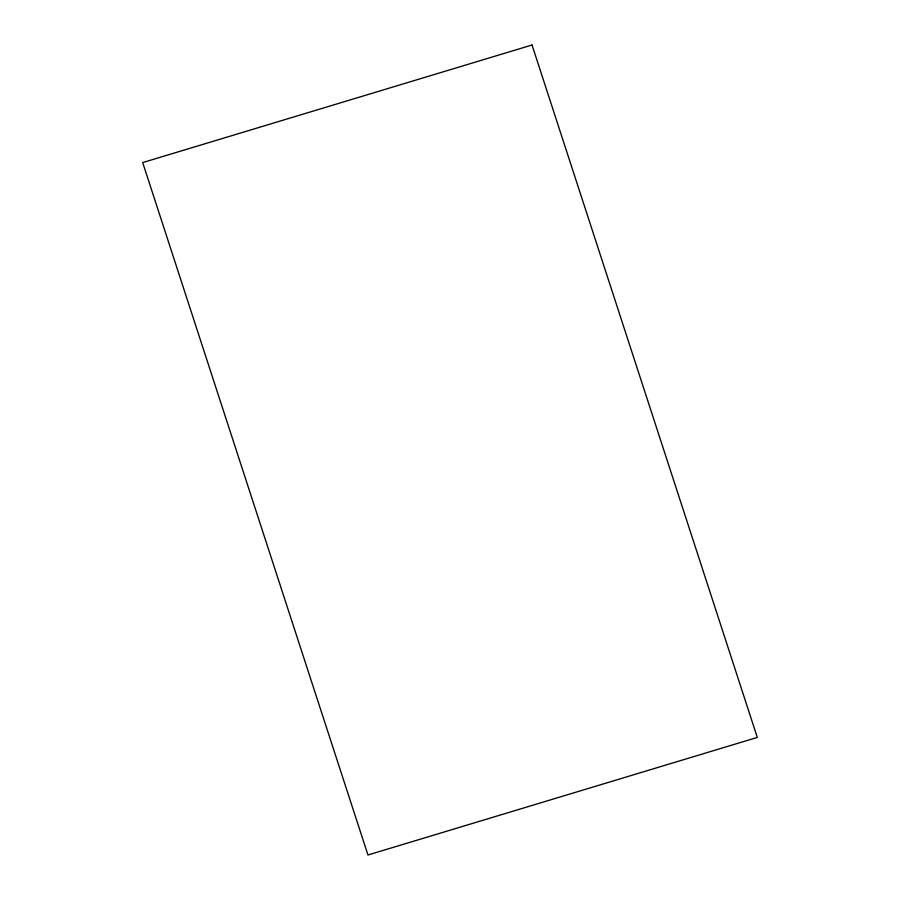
<?xml version="1.0" encoding="UTF-8"?>
<svg xmlns="http://www.w3.org/2000/svg" width="900" height="900" viewBox="0 0 900 900"><rect width="100%" height="100%" fill="white"/><g stroke="black" fill="none" stroke-linecap="round" stroke-linejoin="round"><path stroke-width="1.35" d="M532.035 45L142.695 162.574L367.965 855L757.305 737.426L532.035 45"/></g></svg>
